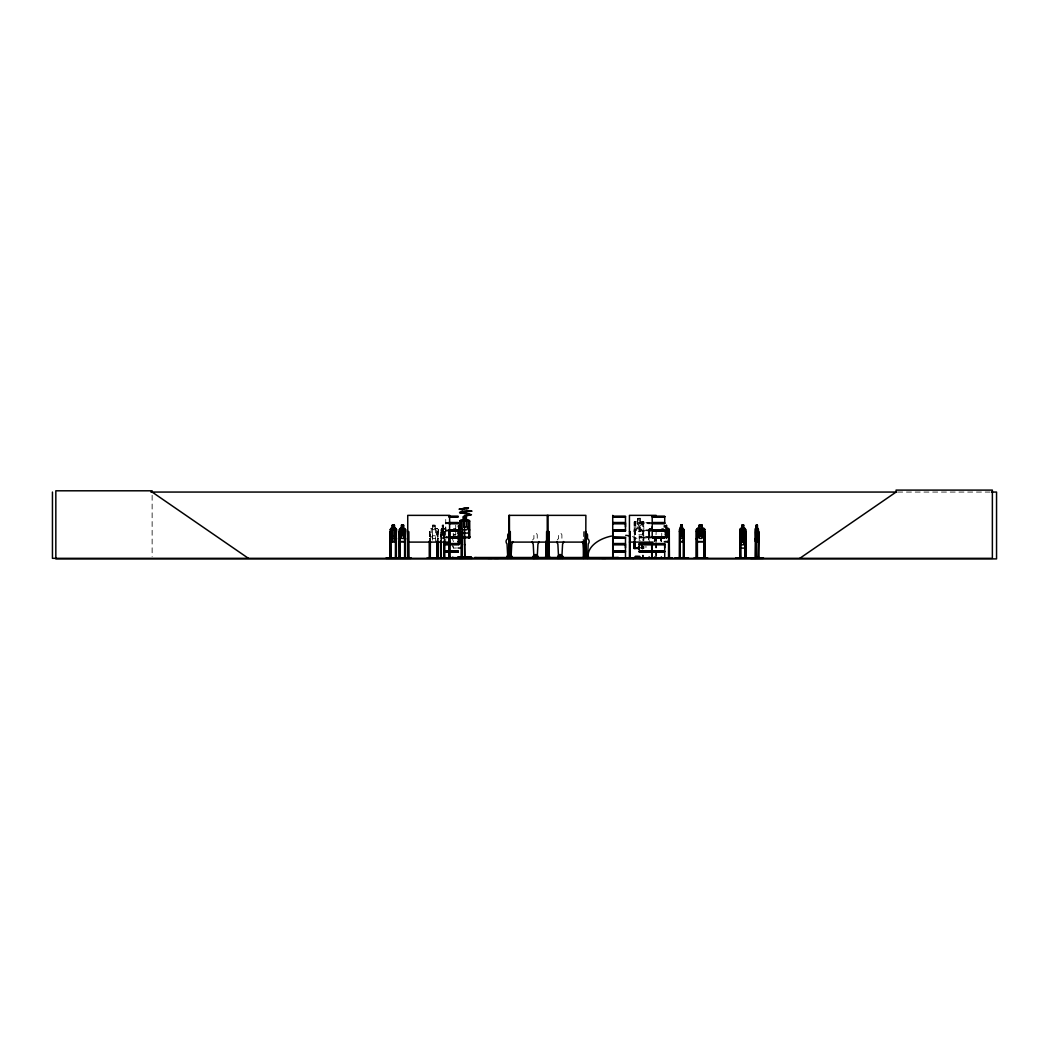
<?xml version="1.0" encoding="UTF-8"?>
<svg xmlns="http://www.w3.org/2000/svg" width="1049" height="1049" viewBox="0 0 1049 1049"><rect width="100%" height="100%" fill="white"/><g stroke="black" fill="none" stroke-linecap="round" stroke-linejoin="round"><path stroke-width="0.75" stroke-dasharray="5 3.75" d="M445.733 526.808C446.9 535.554 442.73 521.261 447.49 523.307M639.221 526.808L639.221 529.915L639.064 523.149L649.947 523.307M634.134 540.484L634.304 521.602L634.239 540.484M643.811 540.537L643.811 521.668L635.13 521.615L635.065 540.484L635.248 521.615L634.199 521.602M447.556 522.507L445.72 522.612L445.733 516.947M650.865 522.507L639.208 522.612L639.221 516.947M639.221 540.746L639.208 529.915L650.865 529.876M432.634 528.539L431.191 529.64L431.191 535.777L432.634 538.412L435.309 538.412L436.738 535.777L436.738 529.64L435.466 528.421M435.361 529.758L432.634 529.64M437.617 540.602L438.338 529.575L437.21 528.434M447.569 537.35L445.576 537.468L447.543 537.612M444.265 541.586L444.737 538.425M445.72 522.612L447.49 522.927M654.209 541.586L654.996 533.167M444.16 535.777L443.517 538.412L442.324 538.412L442.285 525.143L443.557 525.143L443.557 528.434L444.842 529.588L444.697 539.461M447.49 530.309L445.628 530.309L447.556 529.876M437.171 541.586L438.18 538.412M642.499 534.688L643.693 531.528L642.565 534.793M440.895 539.461L440.908 529.601L442.285 528.434M441.301 541.69L441.419 528.434M445.641 530.269L445.733 540.746M639.143 522.9L649.947 522.927M639.143 530.269L649.947 530.309M644.492 537.967L646.433 537.967M635.169 521.523L634.134 522.704L634.134 531.528L635.143 534.793L642.604 534.793M634.239 522.743L635.222 521.641M639.169 537.036L649.895 537.586M639.169 537.337L650.865 537.285M897.695 492.06L990.072 492.06M445.733 523.7L447.556 523.739M639.221 523.739L650.865 523.739M432.581 525.247L435.309 525.247L435.256 528.539M442.232 525.247L443.517 525.247M435.348 528.434L437.315 528.421L430.575 528.539M453.443 528.434L455.686 528.434M650.865 528.434L649.357 528.434L648.754 529.653L648.728 539.461M661.67 528.434L663.597 528.434M441.341 528.539L444.37 528.539M649.383 528.539L650.944 528.539L649.803 529.64L649.803 535.777M444.737 529.588L444.291 528.434M445.655 530.755L447.49 530.689M649.947 530.689L639.103 530.624M445.72 531.122L447.556 531.122M639.208 531.122L650.865 531.122M438.102 531.607L437.145 531.607L437.145 539.461M444.015 531.607L444.697 531.607M648.728 531.607L649.58 531.607L649.58 539.461M453.443 534.833L455.686 534.833M453.496 534.951L455.791 534.951L455.686 531.541M432.634 535.777L435.309 535.777M447.569 536.878L445.733 536.878L447.543 537.036M650.865 536.878L639.221 536.878L649.895 537.036M445.733 537.967L447.569 537.967M639.221 537.967L650.865 537.967M429.618 538.425L430.562 541.69M648.688 538.425L649.41 541.69M638.749 547.604L646.499 547.604M456.525 547.998L453.417 548.102L452.394 544.824M642.644 548.443L643.863 548.443L643.863 546.214M642.749 549.283L642.04 545.519M642.539 521.523L643.693 522.69L642.499 521.641M443.517 528.539L444.015 539.461M452.394 538.425L453.417 541.69M452.512 544.811L453.496 547.998M634.239 531.502L635.222 534.688M429.71 538.412L430.339 540.523M660.778 538.425L661.644 541.69M661.735 533.167L661.735 537.888M661.552 536.314L661.552 541.035M660.962 536.314L660.962 541.035M660.778 536.314L660.778 541.035M656.477 536.432L656.477 541.258M656.477 542.871L656.477 549.309M656.477 550.922L656.477 555.747M656.176 531.607L656.031 534.82M656.031 536.432L656.176 541.258M656.031 542.871L656.176 549.309M656.031 550.922L656.176 555.747M655.73 536.432L655.73 541.258M655.73 542.871L655.73 549.309M655.73 550.922L655.73 555.747M655.271 536.314L655.271 541.035M654.694 536.314L654.694 541.035M654.419 536.314L654.419 541.035M649.305 531.607L649.305 539.461M649.003 531.607L649.003 539.461M648.833 529.653L648.833 538.412M645.961 545.939L645.961 547.604M643.693 521.668L643.693 540.537M643.68 546.214L643.719 548.443M643.116 555.131L643.116 558.33M642.998 555.131L642.998 558.33M642.762 521.668L642.867 540.537M642.814 546.214L642.788 548.443M642.486 545.519L642.486 548.706M641.922 545.519L641.922 548.732M640.506 521.523L640.48 518.245L637.307 518.245L637.333 521.523M583.401 531.607L583.401 539.645M455.686 525.143L455.791 528.539M453.247 533.167L453.247 541.035M444.343 531.607L444.37 539.461M443.465 525.143L443.425 528.539M442.193 525.143L442.232 528.539M441.236 539.461L441.236 531.607L440.567 531.607L440.567 539.461M438.272 529.588L438.102 539.461M437.931 531.607L437.931 539.461M437.315 531.607L437.315 539.461M435.374 541.69L435.401 525.143L432.476 525.143L432.634 540.183M432.647 540.183L432.647 528.434L430.523 528.434L429.618 529.601L429.579 539.461M430.365 539.461L430.365 531.607L429.408 531.607L429.408 539.461M430.195 531.607L430.195 539.461M152.131 495.285L152.131 556.717M632.285 536.629A29.123 17.689 -7.6 0 1 640.244 540.419M582.956 539.907A3.344 3.344 0 0 1 583.48 539.212M557.334 539.907A3.344 3.344 0 0 1 558.553 538.675L558.553 535.069A1.665 1.665 0 0 1 560.218 533.403A1.665 1.665 0 0 1 561.897 535.069L561.897 538.675A3.344 3.344 0 0 1 563.116 539.907M532.682 539.907A3.344 3.344 0 0 1 533.902 538.675L533.902 535.069A1.665 1.665 0 0 1 535.58 533.403A1.665 1.665 0 0 1 537.245 535.069L537.245 538.675A3.344 3.344 0 0 1 538.478 539.907M443.897 537.18L442.796 534.111C441.288 545.519 441.223 521.641 442.77 532.643C444.907 524.552 442.206 535.331 443.897 537.18M641.713 530.283L640.624 530.296L638.946 527.214C637.74 532.21 633.832 531.161 638.264 526.48C634.068 522.717 637.818 520.737 638.893 525.746C639.929 520.737 643.929 522.69 639.588 526.506L641.713 530.283M641.962 528.88L640.375 531.502L637.412 531.502L635.825 528.88L635.825 522.73L637.412 521.641L637.438 518.35L640.401 518.35L640.401 521.641L641.962 522.73L641.962 528.88M639.851 518.901L637.936 518.901L637.936 519.989L639.851 519.989L639.851 518.901M640.375 522.73L637.412 522.73L637.412 528.88L640.375 528.88L640.375 522.73M434.824 525.798L433.106 525.798L433.106 526.9L434.824 526.9L434.824 525.798M443.307 525.798L442.547 526.9L443.307 525.798M443.517 529.64L442.324 529.64L442.324 535.777L443.517 535.777L443.517 529.64M642.657 558.33L642.657 555.131L642.631 558.33M641.582 548.732L641.582 545.519L641.463 548.732"/><path stroke-width="1.5" d="M625.479 547.84L625.479 544.759L612.983 544.759M625.479 526.808L625.479 523.739L612.983 523.739M651.704 547.84L651.704 544.759L639.208 544.759M652.203 550.909L652.203 544.759L664.712 544.759L664.699 550.909L652.203 550.909L652.216 547.84M664.712 529.876L652.203 529.876L652.216 526.808M664.699 547.84L664.699 544.759M459.541 558.317L469.559 558.199M469.559 557.819L453.352 557.635M625.152 557.832L633.898 558.33L607.882 557.78L617.913 558.199M634.212 548.339L634.12 542.045L634.212 548.339L635.156 548.339L635.169 542.058L635.156 548.339M535.921 555.209L535.475 554.895M585.958 555.065L585.932 555.498M639.129 558.278L664.712 558.068L664.712 552.141L652.203 552.141L652.176 558.304M750.468 558.317L763.41 558.252M750.638 558.33L763.384 558.33M683.201 541.69L683.712 538.425M392.392 525.143L391.434 535.777L392.457 538.412L394.358 538.412L395.381 535.777L395.381 529.64L394.49 528.421M394.398 529.758L392.457 529.64M395.643 528.539L396.509 529.719L395.67 528.434M395.683 541.69L396.535 529.575M460.878 513.079L465.192 513.367L459.724 512.515L462.635 512.017L459.554 512.515M435.846 558.317L458.216 557.898M674.966 557.832L688.472 557.832M683.712 558.317L683.712 529.588L683.896 558.265M744.79 547.998L745.603 544.824L744.842 548.102M633.871 557.832L607.882 557.832M396.535 538.412L395.775 541.69L390.884 541.69L390.346 538.425M405.622 538.425L404.914 541.69L405.622 529.588L403.485 528.434L403.577 525.143L401.439 525.143L400.574 535.777L401.597 538.412L403.511 538.412L404.521 535.777L404.521 529.64L403.511 528.539M546.49 541.258L546.49 558.33L547.158 555.078L546.372 558.252L546.267 541.258M735.86 558.252L749.943 557.832L735.834 558.265M735.874 557.832L749.943 557.832M644.886 558.252L672.016 557.832L666.954 558.265M755.634 528.434L755.241 558.33M505.264 558.252L513 557.78L505.225 558.265M505.277 557.832L512.961 557.793M544.497 557.832L544.719 557.504M551.63 557.832L542.726 557.793M549.453 558.265L548.339 551.918L548.732 558.252L548.693 531.607M549.742 558.252L548.076 551.918L548.299 555.078M668.292 541.69L669.314 538.425L668.344 541.69L664.305 541.69M509.565 555.236L509.499 554.803M560.572 555.393L560.114 554.803L560.31 555.498M404.612 558.199L404.612 537.888M410.775 558.252L386.045 558.252L410.802 557.793M462.268 544.824L461.14 548.102L458.033 547.998M426.838 558.252L452.971 557.832M679.844 541.69L679.857 528.434M756.29 528.539L756.29 538.412L757.26 538.412L757.784 535.777L757.26 528.421L758.453 529.588L758.44 558.33M665.053 532.643C665.984 527.621 669.537 529.64 665.669 533.403C669.603 537.363 666.102 539.343 665.105 534.111M469.703 529.797L468.064 533.089L461.481 533.089M740.371 548.102L739.847 529.601L740.555 528.434L741.853 528.434M739.833 536.052L740.41 534.951L744.882 534.951M666.338 538.412L667.754 535.777L667.754 529.64L666.338 528.539L668.279 528.539L669.17 529.64L669.314 558.33M390.359 558.33L390.254 529.601L391.015 528.434M391.028 528.539L390.254 529.601M399.538 557.36L399.499 558.33L399.407 529.601L400.154 528.434L401.531 528.434M457.849 531.673C459.318 527.267 461.822 530.873 458.007 533.403C461.848 536.013 459.488 539.776 457.928 535.134M457.849 538.085C459.331 533.679 461.822 537.272 458.007 539.815C461.612 542.333 459.737 546.241 457.928 541.546L461.062 541.586L462.15 538.412L461.14 541.69L458.046 541.69M560.061 554.987L560.31 554.895M459.777 512.594L460.839 513.158M458.859 538.412L460.511 535.777L460.511 529.64L458.859 528.539L458.977 525.143M458.859 544.811L460.511 542.176L460.511 536.039L458.859 534.951L461.062 534.951M682.283 525.247L680.814 525.247L680.08 529.64L680.132 558.33M652.124 537.101L664.712 537.363M696.3 558.33L696.392 529.601L697.349 528.434M741.827 528.539L740.869 529.64L740.869 535.777L741.827 538.412L743.623 538.412L744.58 535.777L744.58 529.64L743.623 528.539L743.767 525.143L741.761 525.143L741.827 528.539L741.918 525.247L743.702 525.247M741.774 534.951L740.804 536.039L740.804 542.176L741.774 544.811L743.584 544.811L744.554 542.176L743.571 531.541L741.617 531.541L741.617 534.833L740.292 534.833L739.742 536.052L739.768 544.824M507.283 557.543L506.89 556.154L506.942 558.094M511.296 558.304L510.666 558.317M511.519 557.543L511.912 556.154L511.637 558.317M533.39 558.33L534.374 558.33M538.124 558.094L536.708 558.291L538.085 557.898L538.085 556.154L537.691 557.543M538.452 558.304L532.8 558.317M558.107 557.543L557.714 556.154L557.714 557.898L558.645 558.094M561.477 558.317L562.723 557.898L562.736 556.154L562.343 557.543M583.716 558.304L583.021 558.33L584.359 558.094M587.964 557.543L588.345 556.154L588.345 557.898L587.322 558.094M799.784 558.33L896.082 492.06L896.082 490.106L992.367 490.106L992.367 558.33L52.45 558.33L52.45 492.06M464.051 508.332L468.523 507.939L459.056 509.171L462.334 509.775M464.091 508.359L459.672 509.237M468.182 513.813L471.434 514.718L466.176 515.61M693.717 558.265L707.629 557.832M470.673 514.771L467.749 513.931M507.559 558.33L508.149 558.304M557.399 558.33L563.116 558.278L562.408 558.33M587.06 558.33L588.148 558.278M452.093 558.265L452.237 557.36M612.944 558.081L612.721 531.607M467.88 513.866L464.969 513.551L468.26 513.774M466.385 515.61L469.821 515.216M466.766 510.299L472.011 511.151C452.316 512.948 466.792 512.371 470.45 510.653M150.899 492.06L896.58 492.06M991.633 492.06L996.55 492.06L996.55 558.894L55.833 558.894L55.833 490.801L152.131 490.801L152.131 492.06L248.416 558.33M656.176 515.361L629.439 515.361L629.439 558.33M465.979 515.61L466.766 515.61M448.841 516.331L458.229 516.331M612.97 516.331L625.506 516.331M652.19 516.331L664.712 516.331M448.841 516.554L458.229 516.554M612.97 516.58L625.506 516.554L625.479 522.507L612.983 522.507M448.854 516.947L458.216 516.947M612.996 516.947L625.479 516.947M652.216 516.947L664.699 516.947M459.842 521.065L460.747 521.065L460.747 528.657M469.664 521.065L468.759 521.065L468.759 537.77M448.841 522.507L458.229 522.507M448.802 522.927L458.308 522.927M612.891 522.927L625.571 522.927M652.111 522.927L664.791 522.927M448.802 523.307L458.308 523.307M612.891 523.307L625.571 523.307M652.111 523.307L664.791 523.307M448.841 523.739L458.229 523.739M664.712 523.739L652.203 523.739L652.203 529.876M392.3 525.143L394.437 525.143L394.424 541.69M680.762 525.143L682.335 525.143M697.283 528.434L699.277 528.434L699.211 525.143L702.096 525.143L702.096 528.434M394.358 525.247L392.365 525.247L392.457 541.69M401.518 525.247L403.511 525.247M699.303 525.247L702.004 525.247M756.29 525.247L757.365 525.247M664.161 525.798L665.866 525.798L665.866 526.9L664.161 526.9M681.063 525.798L681.942 525.798L681.942 526.9L681.063 526.9M756.46 525.798L756.46 526.9M390.91 528.434L392.483 528.434M394.345 528.434L395.814 528.421L390.936 528.539M458.977 528.434L461.101 528.434L462.268 529.588L462.255 558.33M679.765 528.434L680.867 528.434M682.243 528.434L683.804 529.588L683.187 528.434M702.043 528.434L703.931 528.434L704.928 529.588L703.879 528.434M743.675 528.434L745.013 528.434L745.682 529.588L745.616 558.33M755.503 528.434L756.355 528.434M400.075 528.539L404.862 528.539M458.859 528.539L461.062 528.539M679.778 528.539L683.266 528.539M697.336 528.539L703.892 528.539M740.489 528.539L744.987 528.539M399.407 529.601L400.141 541.69L404.94 541.69M669.262 529.588L669.393 558.33M679.385 529.601L679.319 558.33M696.392 529.601L696.457 558.33M739.847 529.601L739.912 558.33L739.886 557.36L740.791 557.36L740.778 558.33M758.348 529.588L757.968 528.421L755.555 528.539L755.175 529.601L755.634 541.69M756.263 529.64L757.286 529.758M448.841 529.876L458.229 529.876M612.983 529.876L625.492 529.876L625.492 523.739M448.802 530.309L458.308 530.309M612.891 530.309L625.571 530.309M652.111 530.309L664.791 530.309M448.802 530.689L458.308 530.689M612.891 530.689L625.571 530.689M652.111 530.689L664.791 530.689M448.841 531.122L458.229 531.122M612.983 531.122L625.492 531.122M664.712 531.122L652.203 531.122L652.203 537.036L664.712 537.036L652.216 536.878M395.46 531.607L396.299 531.607M404.612 531.607L405.438 531.607M407.733 531.607L408.664 531.607L408.743 558.33M462.15 531.607L461.245 531.607L461.14 558.33M464.366 531.607L464.72 558.33M508.844 531.607L510.312 531.607L510.391 558.33M548.063 531.607L548.942 531.607L549.02 558.33M629.439 531.607L630.2 531.607L630.252 558.33L629.361 557.36M668.436 531.607L669.393 531.607M679.359 531.607L680.08 531.607M696.392 531.607L697.349 531.607L697.441 558.33M739.912 531.607L740.712 531.607M741.682 531.659L743.584 531.659M458.977 534.833L461.101 534.833L462.268 536M743.571 534.833L744.908 534.833M392.457 535.777L394.358 535.777L394.358 529.64M756.29 535.777L757.26 535.777M469.768 536.8L468.654 536.8L468.654 537.77M458.216 536.878L448.854 536.878L458.229 537.049M612.996 536.878L625.506 537.363M462.412 537.075L468.654 537.075M448.841 537.298L458.229 537.298M448.841 537.612L458.229 537.586M612.97 537.612L625.506 537.573L625.479 543.526L612.983 543.526M652.19 537.586L664.712 537.586M462.412 537.77L469.768 537.77L469.703 521.025L468.601 519.924L460.931 519.924L459.842 521.025L459.842 529.797M448.854 537.967L458.216 537.967M612.996 537.967L625.479 537.967M652.216 537.967L664.699 537.967M390.936 541.586L395.722 541.586M400.075 541.586L404.862 541.586M664.974 541.586L668.279 541.586M679.778 541.586L683.266 541.586M697.336 541.586L703.892 541.586L704.928 538.425L703.905 541.69L697.257 541.69L696.392 538.425L697.31 541.69M740.489 541.586L744.987 541.586L745.682 538.425L744.934 541.69L740.45 541.69L739.847 538.425L740.528 541.69M755.555 541.586L758.073 541.586M679.752 541.69L683.305 541.69M407.733 542.097L449.628 542.097M508.844 542.097L585.866 542.097M629.439 542.097L653.029 542.097M445.72 543.526L458.229 543.526M639.208 543.526L651.717 543.526M652.203 543.526L664.712 543.526M445.628 543.959L458.308 543.959M612.891 543.959L625.571 543.959M639.116 543.959L651.809 543.959M652.111 543.959L664.791 543.959M445.628 544.339L458.308 544.339M612.891 544.339L625.571 544.339M639.116 544.339L651.809 544.339M652.111 544.339L664.791 544.339M464.419 544.601L465.087 544.601M445.72 544.759L458.229 544.759M635.104 547.893L639.628 547.893M740.279 548.102L744.934 548.102M639.628 548.443L634.029 548.443L634.029 546.214L635.248 546.214L635.248 548.443M639.418 549.283L638.618 549.283L638.618 546.49L639.038 549.283M445.72 550.909L458.229 550.909M612.983 550.909L625.492 550.909L625.492 544.759M639.208 550.909L651.717 550.909L651.717 544.759M445.628 551.328L458.308 551.328M612.891 551.328L625.571 551.328M639.116 551.328L651.809 551.328M652.111 551.328L664.791 551.328M445.628 551.708L458.308 551.708M612.891 551.708L625.571 551.708M639.116 551.708L651.809 551.708M652.111 551.708L664.791 551.708M445.72 552.141L458.229 552.141M612.983 552.141L625.492 552.141L625.492 558.068M639.208 552.141L651.717 552.141L651.717 558.068M510.168 554.619L508.634 554.619L508.634 557.543M639.759 556.39L635.301 556.39L635.301 558.33M639.759 556.665L635.301 556.665L638.107 556.704M457.915 557.216L471.263 557.255L457.915 557.032L457.954 558.33M389.9 557.36L390.897 557.36M395.394 557.36L396.378 557.36L396.365 558.33L396.325 529.64M399.04 557.36L400.036 557.36M404.534 557.36L405.53 557.36M408.756 557.36L407.641 557.36L407.655 558.33M437.053 557.36L438.194 557.36M440.488 557.36L441.327 557.36M443.937 557.36L444.776 557.36M448.828 557.36L449.942 557.36L449.929 558.33M461.14 557.36L462.255 557.36M669.485 557.36L668.344 557.36L668.357 558.33M679.28 557.36L680.158 557.36M683.279 557.36L684.158 557.36M696.3 557.36L697.441 557.36M703.958 557.36L705.098 557.36M745.026 557.36L745.983 557.36M755.949 557.36L755.188 558.33M758.073 557.36L758.847 557.36M580.726 557.78L589.695 558.252M595.176 557.78L599.346 558.33M435.715 558.252L472.273 558.33L471.303 557.871M639.221 557.898L664.699 557.898M666.902 557.832L672.016 557.832M750.625 557.832L763.41 557.832M461.98 509.735L467.002 510.273M440.672 558.252L440.567 541.035M453.312 558.265L453.247 557.36L453.142 558.33M533.469 558.278L533.076 556.154L533.456 557.543M669.314 529.588L668.265 528.434L666.43 528.434L666.482 525.143L666.39 528.539M744.816 534.833L745.537 536.039L744.79 534.951M744.921 528.434L745.616 529.64L745.524 558.33M401.229 528.434L405.111 540.878M680.08 535.777L680.814 538.412L682.191 538.412L682.925 535.777L682.191 525.247M548.404 551.918L549.886 558.252M661.014 558.278L660.778 557.36M758.361 538.557L757.994 541.69L755.503 541.69L755.241 538.412M679.726 558.278L679.765 531.607M548.312 551.918L548.784 555.078M758.833 558.33L758.768 531.607L758.112 558.33M758.558 557.36L758.611 558.33M757.404 528.434L757.404 525.143L756.25 525.143L756.263 541.69M757.299 525.143L757.26 541.69M756.355 525.143L756.395 528.539M755.883 541.035L755.909 558.33M755.66 557.36L755.713 558.33M755.582 531.607L755.582 558.33M745.97 558.33L745.905 531.607L745.092 531.607L745.039 558.33M745.314 557.36L745.314 558.33M740.712 545.755L740.738 558.33M740.437 531.607L740.489 558.33M740.188 545.755L740.292 558.33M705.098 558.33L705.007 531.607L704.049 531.607L703.971 558.33M704.876 529.588L704.928 558.33M704.692 557.36L704.718 558.33M704.377 557.36L704.351 558.33M704.233 531.607L704.141 558.33M702.043 525.143L702.004 528.539L703.368 529.64L703.368 535.777L701.951 538.412L699.303 538.412L697.9 535.777L697.9 529.64L699.303 528.539L699.277 525.143M697.165 531.607L697.257 558.33M697.021 557.36L697.047 558.33M696.706 557.36L696.68 558.33M684.118 558.33L684.066 531.607L683.358 531.607L683.305 558.33M682.243 525.143L682.283 528.539M680.867 525.143L680.814 528.539M679.818 557.36L679.818 558.33M669.078 557.36L669.078 558.33M668.764 557.36L668.738 558.33M668.619 531.607L668.528 558.33M666.338 529.64L666.338 535.777M661.735 557.36L661.827 558.33M661.552 557.36L661.644 558.33M661.408 557.36L661.447 558.33M656.477 557.36L656.53 558.33M656.228 557.36L656.228 558.33M656.176 557.36L655.979 558.33M655.73 557.36L655.677 558.33M654.891 557.36L655.061 558.33M654.851 557.36L654.799 558.33M654.628 557.635L654.628 558.33M654.445 557.36L654.353 558.33M649.58 557.36L649.646 558.33M649.37 558.33L649.305 557.36L649.003 558.33M648.925 557.36L648.925 558.33M648.754 557.36L648.662 558.33M637.648 556.665L637.648 558.33M637.504 556.665L637.504 558.33M635.838 556.665L635.838 558.33M635.104 546.214L635.104 548.443M634.173 546.214L634.173 548.443M629.898 531.607L629.951 558.33M629.754 531.607L629.754 558.33M618.543 558.33L618.543 557.504L474.554 557.504L474.554 558.33M617.166 557.504L617.166 558.33M613.18 557.36L613.18 558.33M612.721 515.361L612.721 558.33L612.616 557.36M605.85 558.33L601.733 558.33M586.614 557.543L586.614 554.619L585.08 554.619L585.158 558.33M586.076 558.33L586.116 531.607L585.237 531.607L585.237 558.33M585.63 557.36L585.762 558.33L585.866 515.361L508.844 515.361L508.844 558.33M585.473 531.607L585.408 558.33M584.372 557.36L584.372 558.33L584.293 541.258M584.044 541.258L583.939 558.33M583.65 541.258L583.795 558.33M583.441 557.36L583.572 558.33M583.401 541.258L583.336 558.33M560.992 557.543L560.992 554.619L559.458 554.619L559.458 557.543M548.548 557.36L548.588 558.33M548.312 531.607L548.417 558.33M548.063 515.361L548.194 558.33M547.984 557.36L547.984 558.33M547.657 557.504L547.657 558.33M547.473 558.33L547.473 531.607L546.595 531.607L546.516 558.33M547.237 515.361L547.303 558.33M547.132 557.36L546.949 558.33M546.831 531.607L546.765 558.33M546.018 541.258L545.991 558.33M545.441 557.504L545.441 558.33M536.341 557.543L536.341 554.619L534.806 554.619L534.806 557.543M510.063 531.607L510.142 558.33M509.814 557.36L509.801 558.33L509.67 531.607M509.421 515.361L509.552 558.33M509.329 557.36L509.237 558.33M509.093 531.607L509.014 558.33M498.498 558.33L494.328 558.33M491.994 558.33L487.877 558.33M475.931 557.504L475.931 558.33M471.158 557.032L471.158 558.33M469.559 536.8L469.559 537.77M464.825 558.33L464.379 515.361M462.045 557.36L462.045 558.33M461.35 557.36L461.35 558.33M458.859 529.64L458.859 535.777M458.859 536.039L458.859 542.176M458.321 525.798L458.321 526.9M458.321 532.21L458.321 533.298M452.447 557.36L452.342 558.33M449.824 558.33L449.851 531.607L448.92 531.607L448.841 558.33M449.523 558.33L449.628 515.361L407.733 515.361L407.746 558.33M449.247 557.36L449.287 558.33L449.129 531.607M444.697 541.035L444.75 558.33M444.474 557.36L444.474 558.33M444.343 541.035L444.304 558.33M444.015 541.035L444.015 558.33L443.976 557.36M441.236 541.035L441.275 558.33M440.973 557.36L440.96 558.33L440.895 541.035M438.102 541.035L438.102 558.33L437.931 541.035M437.813 557.36L437.787 558.33M437.459 557.36L437.459 558.33M437.315 541.035L437.236 558.33M437.145 541.035L437.053 558.33M430.457 558.33L430.457 557.36L429.316 557.36L429.316 558.33M430.365 541.035L430.287 558.33M430.195 541.035L430.077 558.33M429.579 541.035L429.579 558.33M429.408 541.035L429.447 558.33M410.841 558.33L386.098 558.33M408.441 531.607L408.52 558.33M408.323 557.36L408.297 558.33M407.943 531.607L408.061 558.33M405.53 529.588L405.438 558.33M405.163 537.888L405.229 558.33M404.888 531.607L405.032 558.33M404.822 557.36L404.822 558.33M403.485 525.143L403.419 528.539M400.01 558.33L399.944 531.607L399.118 531.607L399.118 558.33M399.669 541.035L399.735 558.33M396.024 531.607L396.024 558.33L395.735 531.607M395.67 557.36L395.67 558.33M395.46 541.035L395.407 558.33M394.345 525.143L394.358 528.539M390.871 558.33L390.805 531.607L389.979 531.607L389.953 558.33M390.53 531.607L390.595 558.33M390.189 557.36L390.189 558.33M588.345 557.543A29.123 17.689 -7.6 0 1 611.488 536.065M625.742 535.344A29.123 17.689 -7.6 0 1 629.754 536M582.497 541.572A3.344 3.344 0 0 0 583.48 543.933L584.175 556.822L587.519 556.822L588.214 543.933A3.344 3.344 0 0 0 587.519 538.675L587.519 535.069A1.665 1.665 0 0 0 585.84 533.403M563.562 541.572A3.344 3.344 0 0 1 562.592 543.933L561.897 556.822L558.553 556.822L557.858 543.933A3.344 3.344 0 0 1 556.888 541.572M538.924 541.572A3.344 3.344 0 0 1 537.94 543.933L537.245 556.822L533.902 556.822L533.22 543.933A3.344 3.344 0 0 1 532.236 541.572M512.738 541.572A3.344 3.344 0 0 1 511.768 543.933L511.073 556.822L507.729 556.822L507.034 543.933A3.344 3.344 0 0 1 507.729 538.675L507.729 535.069A1.665 1.665 0 0 1 509.394 533.403M682.925 537.18L681.64 534.111L680.342 537.18L681.326 533.39L680.486 529.575L682.191 529.64L682.191 535.777L680.814 535.777L680.814 529.64L681.614 532.643L682.873 529.627L681.929 533.403L682.925 537.18M744.528 537.18L742.849 534.111L741.197 537.311L742.443 533.39L741.341 529.575L743.623 529.64L743.623 535.777L741.827 535.777L741.827 529.64L742.823 532.643L744.449 529.627L743.243 533.403L744.528 537.18M744.266 543.592L742.574 540.51L740.882 543.71L742.154 539.789L741.04 535.973L742.535 539.042L744.187 536.026L742.954 539.815L744.266 543.592M703.184 537.18L702.214 537.193L700.719 534.111C699.801 539.356 696.13 537.35 700.116 533.39C696.379 529.653 699.709 527.621 700.666 532.643C701.597 527.621 705.151 529.64 701.283 533.403L703.184 537.18M468.064 527.162L466.962 529.797L462.583 529.797L461.481 527.162L461.481 521.025L463.12 519.924L463.12 516.646L466.412 516.646L466.412 519.924L468.064 521.025L468.064 527.162M664.712 516.567L652.19 516.554L652.216 522.507L664.712 522.507L664.712 516.58M465.861 517.183L463.671 517.183L463.671 518.285L465.861 518.285L465.861 517.183M466.412 521.025L463.12 521.025L463.12 527.162L466.412 527.162L466.412 521.025M394.018 525.798L392.798 525.798L392.798 526.9L394.018 526.9L394.018 525.798M403.17 525.798L401.937 525.798L401.937 526.9L403.17 526.9L403.17 525.798M701.479 525.798L699.775 525.798L699.775 526.9L701.479 526.9L701.479 525.798M743.295 525.798L742.154 525.798L742.154 526.9L743.295 526.9L743.295 525.798M403.511 529.64L401.597 529.64L401.597 535.777L403.511 535.777L403.511 529.64M701.951 529.64L699.303 529.64L699.303 535.777L701.951 535.777L701.951 529.64M743.269 532.21L742.102 532.21L742.102 533.298L743.269 533.298L743.269 532.21M743.584 536.039L741.774 536.039L741.774 542.176L743.584 542.176L743.584 536.039M639.287 545.939L638.749 549.283L639.287 545.939M655.337 558.33L655.337 557.36L655.284 558.33"/></g></svg>
